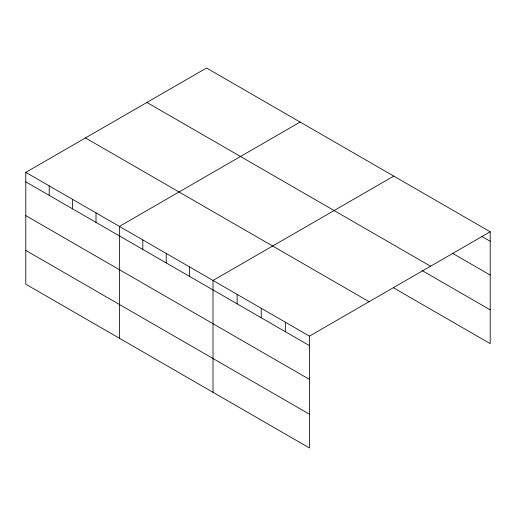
<?xml version="1.0" encoding="UTF-8"?>
<svg xmlns="http://www.w3.org/2000/svg" width="516" height="516" viewBox="0 0 516 516"><rect width="100%" height="100%" fill="white"/><g stroke="black" fill="none" stroke-linecap="round" stroke-linejoin="round"><path stroke-width="0.77" d="M25.8 172.37L309.458 336.135L309.458 447.985L25.8 284.213L25.8 172.37L206.542 68.015L490.2 231.787L490.2 343.63L393.753 287.954M300.151 122.06L119.409 226.408L119.409 338.257M393.753 176.104L213.018 280.452L213.018 392.302M309.458 336.135L490.2 231.787M481.931 236.509L490.2 241.282M452.313 253.182L490.2 275.06M146.899 102.452L430.557 266.224M421.998 270.481L490.2 309.858M85.443 137.933L369.101 301.699M25.8 181.864L309.458 345.63M25.8 215.636L309.458 379.408M25.8 250.434L309.458 414.206M285.348 322.216L285.348 331.711M261.238 308.297L261.238 317.791M237.128 294.378L237.128 303.872M189.611 266.946L189.611 276.441M166.21 253.433L166.21 262.928M142.809 239.921L142.809 249.415M96.008 212.902L96.008 222.396M72.601 199.389L72.601 208.883M49.201 185.876L49.201 195.37"/></g></svg>
